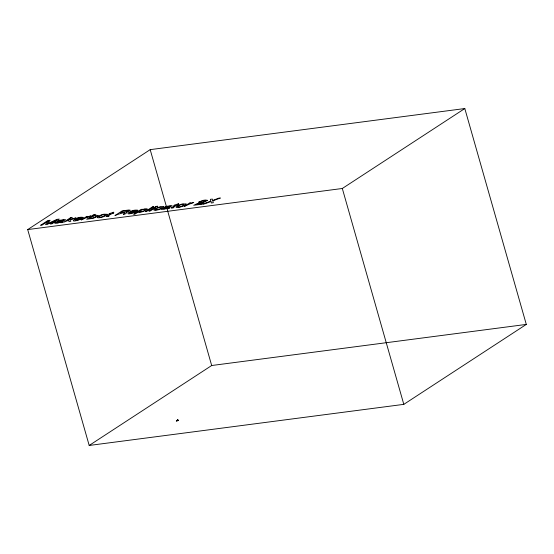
<?xml version="1.0" encoding="UTF-8"?>
<svg xmlns="http://www.w3.org/2000/svg" width="554" height="554" viewBox="0 0 554 554"><rect width="100%" height="100%" fill="white"/><g stroke="black" fill="none" stroke-linecap="round" stroke-linejoin="round"><path stroke-width="0.83" d="M27.7 229.585L150.189 149.642L464.806 108.542L526.3 324.415L403.811 404.358L89.194 445.458L27.7 229.585L342.317 188.485L464.806 108.542M89.194 445.458L211.683 365.515L526.3 324.415M177.605 420.257L177.903 419.946L177.612 420.451L177.155 420.237L177.786 420.098M177.903 419.946L177.377 420.209M177.232 420.5L177.813 419.96M177.155 420.237L177.979 420.209M342.317 188.485L403.811 404.358M150.189 149.642L211.683 365.515M163.485 206.753L162.945 207.473L161.519 207.66C160.979 206.31 156.27 208.221 155.238 209.71A2.181 0.471 -15.9 0 0 155.916 209.89L161.304 208.539L159.968 209.19A3.629 0.783 -15.9 0 1 157.814 209.911C147.267 211.891 160.418 205.236 163.485 206.753M138.895 211.704C146.007 212.521 148.354 205.679 138.895 211.704M89.776 218.082C97.227 218.885 98.82 212.154 89.776 218.082M54.86 223.02L56.473 223.304L60.483 222.32C59.977 223.151 62.443 222.521 62.775 222.057L61.958 222.14L65.49 219.502L59.749 220.277L58.011 221.094L63.807 220.07L57.18 221.801L54.86 223.02M161.463 209.093L163.07 209.377L167.086 208.394C166.581 209.225 169.039 208.595 169.379 208.131L168.555 208.214L172.093 205.576L166.345 206.351L164.614 207.168L170.403 206.143L163.776 207.875L161.463 209.093M83.128 217.403L81.75 218.678L74.811 219.966C75.822 221.385 79.194 218.996 80.926 219.155C66.175 224.73 76.085 215.887 83.128 217.403M137.814 210.264L136.436 211.538L129.498 212.819C130.509 214.246 133.881 211.85 135.612 212.009C120.862 217.583 130.772 208.74 137.814 210.264M207.355 200.319L205.063 201.794L196.192 204.523L202.563 203.692L201.725 204.239L193.72 205.285L196.594 203.907L204.426 201.573L205.458 200.666L202.75 200.922L198.561 202.272C201.095 200.936 204.641 199.392 207.355 200.319M107.268 214.294C105.329 217.764 90.274 219.716 101.188 214.945A4.37 0.935 -15.9 0 1 104.027 214.19L107.268 214.294M186.061 203.997C184.122 207.473 169.067 209.419 179.981 204.655A4.37 0.935 -15.9 0 1 182.82 203.893L186.061 203.997M106.278 216.392L107.871 216.531L109.166 215.963C105.419 216.711 112.801 213.207 113.743 212.971L112.351 213.158L113.826 212.196L109.692 213.505L108.965 213.976L110.142 213.823L106.278 216.392M171.165 207.916L172.758 208.055L174.046 207.487C170.307 208.235 177.689 204.731 178.63 204.495L177.238 204.682L178.713 203.72L174.572 205.028L173.845 205.499L175.029 205.347L171.165 207.916M126.908 212.39C126.527 213.56 122.448 215.464 123.5 214.031C128.777 210.499 115.523 215.091 114.955 215.575L122.199 210.845L128.923 210.001L130.356 210.25L126.305 212.23L126.908 212.39M98.854 216.752C99.305 218.989 109.117 213.775 103.494 214.654A2.417 0.519 -15.9 0 0 101.583 215.208L98.854 216.752M177.647 206.462C178.097 208.699 187.91 203.484 182.287 204.364A2.417 0.519 -15.9 0 0 180.375 204.918L177.647 206.462M147.205 209.093L143.327 211.489L139.58 212.445L137.821 212.279L135.128 214.038L133.659 214.225L141.021 209.426L142.447 209.239L141.748 209.696L145.972 208.719L147.205 209.093M98.1 215.499C95.163 218.74 90.295 218.588 86.632 219.273L93.903 214.53L95.323 214.343L92.698 216.06L96.071 215.208L98.1 215.499M81.452 217.867L80.946 218.414L76.106 219.052L79.049 217.909L81.452 217.867M136.145 210.721L135.64 211.275L130.792 211.905L133.736 210.762L136.145 210.721M128.403 210.762L126.326 211.891L120.502 212.798L122.974 211.185L128.403 210.762M48.184 221.108L45.511 224.647L47.111 224.432L56.633 220L50.49 223.996L52.034 223.795L59.278 219.065L56.979 219.363L47.443 223.809L50.13 220.257L47.81 220.561L40.567 225.291L42.111 225.09L48.184 221.108M56.833 222.431C57.353 223.407 61.148 222.016 62.401 221.032L56.833 222.431M163.43 208.505C163.956 209.481 167.744 208.089 168.998 207.106L163.43 208.505M70.787 217.563L63.544 222.286L68.848 220.208L68.904 221.586L70.773 221.344L70.552 219.647L75.87 217.923L67.99 220.118L72.2 217.376L70.787 217.563M86.514 216.531L81.23 219.98C84.333 218.595 87.574 216.967 90.849 215.915L86.992 216.946L87.906 216.351L86.514 216.531M152.44 206.891L145.196 211.621L146.665 211.427L153.908 206.704L152.44 206.891M154.116 207.715L148.86 211.143L150.349 210.949L155.605 207.515L154.116 207.715M156.103 206.413L155.099 207.071L157.592 206.22L156.103 206.413M189.413 203.089L184.129 206.538C187.224 205.153 190.472 203.526 193.748 202.473L189.89 203.505L190.805 202.909L189.413 203.089M177.1 420.645L176.338 421.144L178.367 420.479L177.1 420.645M218.442 198.27L212.639 200.479L212.355 199.066L210.326 199.329L210.811 201.109L202.819 204.094L204.772 203.837L211.06 201.462L211.309 202.986L213.318 202.722L212.826 200.846L220.367 198.02L218.442 198.27"/></g></svg>
